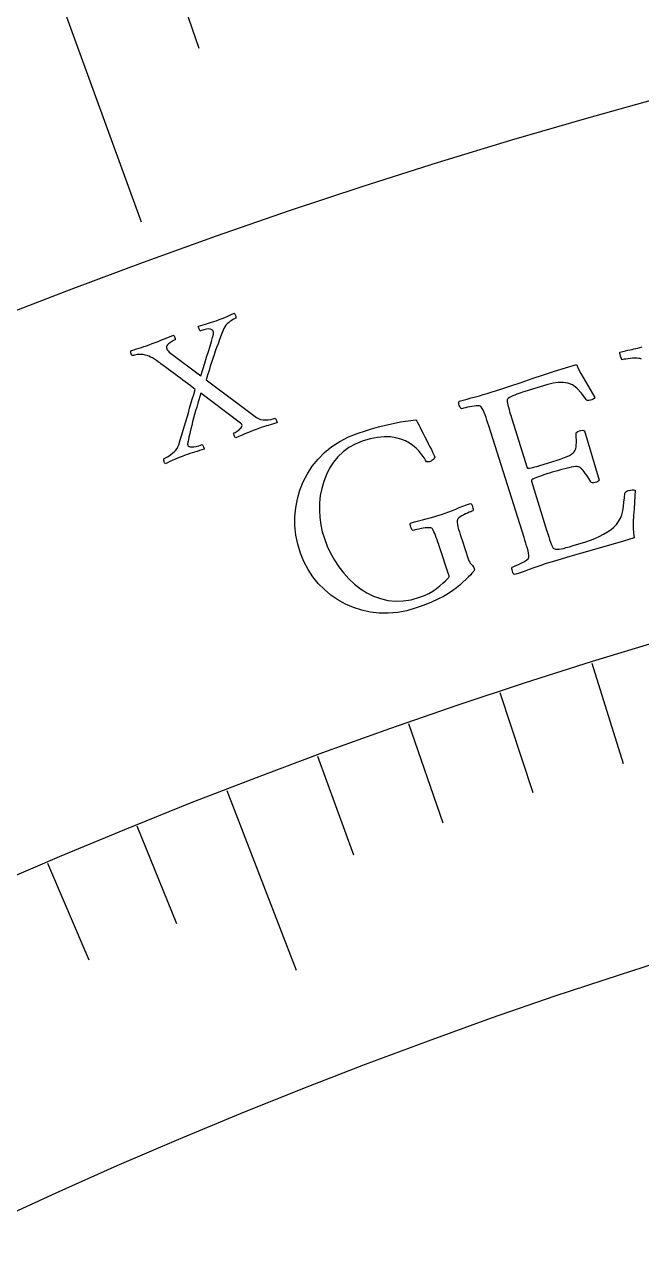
# Model space of a CAD drawing. Header units: millimetres. Extents: x -76 to 76, y -76 to 98.
# Drawn here: x -23.88 to -17.46, y 51.48 to 64.33 of the extents above; entities that cross this region are included whole.
import ezdxf

# ---------------------------------------------------------------- set-up
doc = ezdxf.new("R2010")
doc.units = ezdxf.units.MM
for name, color, linetype in [('ENGRAVE', 7, 'Continuous'), ('ENGRAVE_FINE', 8, 'Continuous'), ('TEXT', 5, 'Continuous')]:
    doc.layers.add(name, color=color, linetype=linetype)

msp = doc.modelspace()

# ---------------------------------------------------------------- linework, layer by layer
at = {"layer": 'ENGRAVE'}
for points in [[(-23.5241, 64.6321), (-22.6664, 62.2753)], [(-21.7746, 56.3599), (-21.0515, 54.4884)]]:
    msp.add_lwpolyline(points, dxfattribs=at)
for radius in [74.48, 74.48, 72.485, 68.78, 68.78, 65.854, 60.42, 60.42, 57.228]:
    msp.add_circle((0, 0), radius, dxfattribs=at)
at = {"layer": 'ENGRAVE_FINE'}
for points in [[(-22.3926, 65.0328), (-22.066, 64.0842)], [(-17.9737, 57.6847), (-17.6481, 56.6398)], [(-18.9319, 57.3774), (-18.5889, 56.3381)], [(-19.8849, 57.0541), (-19.5247, 56.0206)], [(-20.8326, 56.7149), (-20.4552, 55.6876)], [(-22.7108, 55.9893), (-22.2994, 54.9751)], [(-23.6408, 55.603), (-23.2126, 54.5958)]]:
    msp.add_lwpolyline(points, dxfattribs=at)
at = {"layer": 'TEXT'}
for points in [[(-22.5513, 61.0083), (-22.5197, 61.0201), (-22.4896, 61.0318), (-22.461, 61.0433), (-22.4338, 61.0546), (-22.4074, 61.0657), (-22.3812, 61.0766), (-22.3552, 61.0873), (-22.3294, 61.0978), (-22.3262, 61.094), (-22.3228, 61.0882), (-22.3192, 61.0805), (-22.3155, 61.0708), (-22.3125, 61.0613), (-22.3114, 61.0542), (-22.3122, 61.0494), (-22.3149, 61.0469), (-22.3218, 61.044), (-22.3302, 61.04), (-22.3399, 61.0349), (-22.3509, 61.0287), (-22.3623, 61.0215), (-22.3729, 61.0136), (-22.3827, 61.005), (-22.3918, 60.9956), (-22.3988, 60.9857), (-22.4026, 60.9753), (-22.4032, 60.9644), (-22.4006, 60.9531), (-22.3954, 60.9431), (-22.3869, 60.9325), (-22.3752, 60.9214), (-22.3602, 60.9097), (-22.0455, 60.6749), (-22.0254, 60.7406), (-22.0055, 60.8044), (-21.9859, 60.8663), (-21.9666, 60.9263), (-21.9489, 60.982), (-21.9343, 61.0307), (-21.9227, 61.0726), (-21.9142, 61.1076), (-21.9134, 61.1129), (-21.9131, 61.118), (-21.9134, 61.1229), (-21.9143, 61.1277), (-21.9153, 61.1318), (-21.9162, 61.135), (-21.9168, 61.1373), (-21.9172, 61.1386), (-21.9209, 61.1446), (-21.9274, 61.15), (-21.9368, 61.1549), (-21.949, 61.1593), (-21.9656, 61.1613), (-21.9879, 61.1589), (-22.0161, 61.1521), (-22.0501, 61.141), (-22.0532, 61.1422), (-22.0567, 61.1459), (-22.0604, 61.1522), (-22.0644, 61.1609), (-22.068, 61.1704), (-22.0705, 61.1786), (-22.0719, 61.1855), (-22.0722, 61.1912), (-22.0463, 61.1986), (-22.0218, 61.2056), (-21.9988, 61.2122), (-21.9773, 61.2184), (-21.9561, 61.2246), (-21.934, 61.2316), (-21.9111, 61.2393), (-21.8872, 61.2476), (-21.8544, 61.2596), (-21.8245, 61.271), (-21.7974, 61.2819), (-21.7731, 61.2923), (-21.7513, 61.3019), (-21.7314, 61.3106), (-21.7135, 61.3183), (-21.6975, 61.3251), (-21.6944, 61.3215), (-21.6911, 61.3164), (-21.6877, 61.3098), (-21.6842, 61.3018), (-21.6814, 61.2934), (-21.6802, 61.2857), (-21.6807, 61.2786), (-21.6828, 61.2722), (-21.6876, 61.2702), (-21.6948, 61.2667), (-21.7044, 61.2618), (-21.7164, 61.2553), (-21.7297, 61.2474), (-21.7431, 61.2378), (-21.7568, 61.2267), (-21.7707, 61.214), (-21.7839, 61.1997), (-21.7957, 61.1838), (-21.806, 61.1663), (-21.8148, 61.1472), (-21.8332, 61.097), (-21.8504, 61.0503), (-21.8663, 61.007), (-21.881, 60.9671), (-21.8949, 60.9289), (-21.9084, 60.8906), (-21.9214, 60.8522), (-21.934, 60.8136), (-21.9469, 60.7732), (-21.9606, 60.7293), (-21.9753, 60.6817), (-21.991, 60.6304), (-21.4657, 60.2415), (-21.4455, 60.2292), (-21.4229, 60.2207), (-21.3979, 60.2161), (-21.3706, 60.2153), (-21.343, 60.2172), (-21.3172, 60.2207), (-21.2932, 60.2258), (-21.271, 60.2325), (-21.2672, 60.2289), (-21.2637, 60.2236), (-21.2603, 60.2164), (-21.2572, 60.2073), (-21.2546, 60.1984), (-21.2528, 60.1914), (-21.2518, 60.1863), (-21.2517, 60.1833), (-21.2771, 60.1762), (-21.3006, 60.1697), (-21.3224, 60.1637), (-21.3424, 60.1582), (-21.3623, 60.1524), (-21.3842, 60.1456), (-21.4079, 60.1377), (-21.4335, 60.1288), (-21.4686, 60.1161), (-21.5011, 60.1039), (-21.5313, 60.0921), (-21.559, 60.0809), (-21.5866, 60.0694), (-21.6165, 60.057), (-21.6486, 60.0436), (-21.683, 60.0292), (-21.6877, 60.0325), (-21.6922, 60.0379), (-21.6964, 60.0454), (-21.7004, 60.0551), (-21.7033, 60.0645), (-21.7044, 60.0717), (-21.7036, 60.0765), (-21.701, 60.0789), (-21.695, 60.0815), (-21.6876, 60.0853), (-21.6787, 60.0903), (-21.6684, 60.0967), (-21.6578, 60.104), (-21.6477, 60.1119), (-21.6383, 60.1205), (-21.6294, 60.1298), (-21.6223, 60.1392), (-21.6181, 60.1482), (-21.6167, 60.1568), (-21.6181, 60.165), (-21.619, 60.1668), (-21.6203, 60.1689), (-21.6221, 60.1712), (-21.6243, 60.1738), (-21.6267, 60.1762), (-21.6291, 60.1783), (-21.6316, 60.18), (-21.634, 60.1813), (-22.0462, 60.4939), (-22.0565, 60.4601), (-22.067, 60.4247), (-22.0778, 60.3875), (-22.0888, 60.3487), (-22.0998, 60.3091), (-22.1106, 60.2701), (-22.1211, 60.2315), (-22.1314, 60.1933), (-22.1411, 60.1565), (-22.1499, 60.1221), (-22.1578, 60.09), (-22.1647, 60.0603), (-22.1707, 60.034), (-22.1755, 60.0121), (-22.1792, 59.9946), (-22.1818, 59.9816), (-22.1821, 59.9792), (-22.1824, 59.9763), (-22.1827, 59.9729), (-22.1832, 59.969), (-22.1834, 59.9648), (-22.183, 59.9605), (-22.1822, 59.9561), (-22.1808, 59.9517), (-22.176, 59.9446), (-22.1676, 59.9392), (-22.1556, 59.9356), (-22.14, 59.9336), (-22.1202, 59.9343), (-22.0958, 59.9386), (-22.0667, 59.9465), (-22.0329, 59.958), (-22.0289, 59.9545), (-22.0249, 59.9493), (-22.0209, 59.9424), (-22.0169, 59.9337), (-22.0135, 59.925), (-22.0114, 59.9181), (-22.0106, 59.913), (-22.0111, 59.9097), (-22.0356, 59.9026), (-22.0603, 59.8953), (-22.0852, 59.8879), (-22.1103, 59.8802), (-22.1353, 59.8723), (-22.1599, 59.8641), (-22.1842, 59.8557), (-22.2081, 59.847), (-22.2403, 59.8349), (-22.2699, 59.8233), (-22.297, 59.8123), (-22.3215, 59.8018), (-22.3449, 59.7914), (-22.3688, 59.7808), (-22.393, 59.7699), (-22.4176, 59.7587), (-22.4209, 59.7633), (-22.4238, 59.7693), (-22.4265, 59.7768), (-22.4288, 59.7858), (-22.4307, 59.7946), (-22.4319, 59.8015), (-22.4326, 59.8065), (-22.4327, 59.8096), (-22.4275, 59.8119), (-22.419, 59.8165), (-22.4071, 59.8231), (-22.3919, 59.8319), (-22.3749, 59.8425), (-22.3578, 59.8547), (-22.3405, 59.8685), (-22.323, 59.8838), (-22.3069, 59.9003), (-22.2937, 59.9176), (-22.2835, 59.9357), (-22.2761, 59.9546), (-22.2597, 60.0081), (-22.2441, 60.0591), (-22.2294, 60.1079), (-22.2155, 60.1543), (-22.2021, 60.1995), (-22.1888, 60.2448), (-22.1756, 60.2902), (-22.1626, 60.3357), (-22.1492, 60.3821), (-22.1351, 60.4305), (-22.1203, 60.4807), (-22.1047, 60.5328), (-22.1214, 60.5458), (-22.1403, 60.5602), (-22.1612, 60.576), (-22.1844, 60.5931), (-22.2088, 60.6111), (-22.2336, 60.6296), (-22.2589, 60.6485), (-22.2846, 60.6679), (-22.3102, 60.6872), (-22.335, 60.7057), (-22.359, 60.7235), (-22.3823, 60.7406), (-22.4042, 60.7566), (-22.424, 60.771), (-22.4417, 60.784), (-22.4574, 60.7954), (-22.4702, 60.8048), (-22.4793, 60.8115), (-22.4848, 60.8155), (-22.4866, 60.8168), (-22.5088, 60.8334), (-22.5298, 60.8476), (-22.5495, 60.8596), (-22.5681, 60.8692), (-22.5865, 60.8771), (-22.6058, 60.8839), (-22.6262, 60.8895), (-22.6476, 60.894), (-22.6621, 60.8961), (-22.677, 60.8969), (-22.6923, 60.8965), (-22.708, 60.8947), (-22.7229, 60.8922), (-22.7359, 60.8896), (-22.7469, 60.8868), (-22.756, 60.8838), (-22.7596, 60.884), (-22.7633, 60.8871), (-22.7672, 60.8933), (-22.7711, 60.9024), (-22.7743, 60.9123), (-22.7759, 60.9207), (-22.776, 60.9278), (-22.7745, 60.9333), (-22.743, 60.944), (-22.7139, 60.9537), (-22.6871, 60.9623), (-22.6626, 60.97), (-22.6381, 60.9778), (-22.6114, 60.9868), (-22.5825, 60.9969), (-22.5513, 61.0083)], [(-19.0241, 60.5019), (-18.9237, 60.5339), (-18.8186, 60.5684), (-18.7087, 60.6053), (-18.5941, 60.6446), (-18.4777, 60.6841), (-18.3622, 60.722), (-18.2478, 60.7582), (-18.1345, 60.7927), (-18.1117, 60.7443), (-18.0885, 60.6984), (-18.0648, 60.6548), (-18.0408, 60.6136), (-18.0165, 60.5733), (-17.9925, 60.5321), (-17.9686, 60.4901), (-17.9449, 60.4473), (-17.9514, 60.4388), (-17.9609, 60.4312), (-17.9735, 60.4246), (-17.989, 60.419), (-18.0057, 60.4154), (-18.0189, 60.4154), (-18.0285, 60.4192), (-18.0346, 60.4267), (-18.082, 60.4942), (-18.1296, 60.5453), (-18.1774, 60.5799), (-18.2253, 60.598), (-18.2743, 60.6046), (-18.3251, 60.6045), (-18.3779, 60.5977), (-18.4324, 60.5841), (-18.6714, 60.5109), (-18.6817, 60.5076), (-18.6955, 60.5031), (-18.7127, 60.4973), (-18.7335, 60.4902), (-18.7556, 60.4823), (-18.7768, 60.4741), (-18.7971, 60.4656), (-18.8166, 60.4567), (-18.8333, 60.4479), (-18.8454, 60.4394), (-18.853, 60.4311), (-18.8559, 60.4231), (-18.8551, 60.4069), (-18.8527, 60.389), (-18.8488, 60.3692), (-18.8433, 60.3476), (-18.8369, 60.3249), (-18.8302, 60.302), (-18.8232, 60.2788), (-18.816, 60.2552), (-18.8131, 60.246), (-18.8106, 60.2378), (-18.8083, 60.2307), (-18.8064, 60.2246), (-18.6482, 59.7178), (-18.6443, 59.7134), (-18.6362, 59.7116), (-18.6239, 59.7122), (-18.6073, 59.7152), (-18.5882, 59.7199), (-18.5681, 59.7251), (-18.5471, 59.7311), (-18.5251, 59.7377), (-18.3819, 59.782), (-18.3356, 59.7966), (-18.2949, 59.8102), (-18.2598, 59.8228), (-18.2305, 59.8344), (-18.206, 59.8459), (-18.1858, 59.8579), (-18.1697, 59.8706), (-18.1579, 59.8839), (-18.1493, 59.8985), (-18.1428, 59.9152), (-18.1385, 59.9338), (-18.1363, 59.9545), (-18.1355, 59.978), (-18.1354, 60.005), (-18.136, 60.0357), (-18.1373, 60.07), (-18.1364, 60.0796), (-18.1305, 60.088), (-18.1196, 60.0953), (-18.1037, 60.1014), (-18.0877, 60.1053), (-18.0737, 60.1067), (-18.0616, 60.1055), (-18.0515, 60.1019), (-17.8971, 59.5878), (-17.9026, 59.5808), (-17.9114, 59.5744), (-17.9233, 59.5685), (-17.9385, 59.5632), (-17.9541, 59.5598), (-17.9673, 59.5598), (-17.978, 59.5632), (-17.9864, 59.57), (-18.0067, 59.6036), (-18.0246, 59.632), (-18.0399, 59.6553), (-18.0528, 59.6734), (-18.0638, 59.6876), (-18.0736, 59.6991), (-18.0822, 59.7079), (-18.0896, 59.7141), (-18.0966, 59.7185), (-18.104, 59.7223), (-18.1117, 59.7254), (-18.1198, 59.7278), (-18.1306, 59.7301), (-18.1458, 59.7302), (-18.1653, 59.728), (-18.189, 59.7235), (-18.2155, 59.7176), (-18.243, 59.7109), (-18.2717, 59.7034), (-18.3015, 59.6952), (-18.3314, 59.6867), (-18.3604, 59.6783), (-18.3884, 59.67), (-18.4155, 59.6617), (-18.4343, 59.6558), (-18.4543, 59.6493), (-18.4754, 59.6423), (-18.4978, 59.6347), (-18.5198, 59.6269), (-18.5402, 59.6193), (-18.5589, 59.6117), (-18.5759, 59.6043), (-18.5897, 59.5971), (-18.599, 59.5899), (-18.6037, 59.5828), (-18.6038, 59.5758), (-18.4421, 59.0578), (-18.4411, 59.0546), (-18.4399, 59.0508), (-18.4385, 59.0463), (-18.4368, 59.0411), (-18.4302, 59.0202), (-18.4226, 58.9966), (-18.4139, 58.9703), (-18.4042, 58.9413), (-18.3943, 58.9143), (-18.3854, 58.8944), (-18.3772, 58.8815), (-18.37, 58.8755), (-18.3526, 58.8713), (-18.3343, 58.8694), (-18.315, 58.87), (-18.2948, 58.8729), (-18.2713, 58.8782), (-18.2423, 58.8858), (-18.2078, 58.8956), (-18.1676, 58.9077), (-18.0375, 58.9477), (-17.9896, 58.9637), (-17.9427, 58.982), (-17.8969, 59.0025), (-17.8522, 59.0254), (-17.8107, 59.0498), (-17.7747, 59.0747), (-17.7442, 59.1002), (-17.7191, 59.1264), (-17.6954, 59.1572), (-17.6765, 59.1913), (-17.6623, 59.2288), (-17.6528, 59.2696), (-17.6462, 59.3127), (-17.6403, 59.3574), (-17.6352, 59.4035), (-17.6309, 59.4511), (-17.6285, 59.4598), (-17.6221, 59.4674), (-17.6115, 59.474), (-17.5968, 59.4794), (-17.5734, 59.4852), (-17.5536, 59.4876), (-17.5374, 59.4867), (-17.5247, 59.4825), (-17.528, 59.4197), (-17.5315, 59.355), (-17.5354, 59.2883), (-17.5395, 59.2195), (-17.5425, 59.1526), (-17.5428, 59.0915), (-17.5404, 59.0361), (-17.5353, 58.9864), (-17.6447, 58.9542), (-17.7539, 58.9225), (-17.8629, 58.8915), (-17.9717, 58.8611), (-18.0837, 58.8294), (-18.2024, 58.7947), (-18.3277, 58.7569), (-18.4596, 58.716), (-18.5052, 58.7014), (-18.5482, 58.6869), (-18.5886, 58.6727), (-18.6264, 58.6587), (-18.6634, 58.6449), (-18.7012, 58.6314), (-18.7399, 58.6182), (-18.7794, 58.6053), (-18.7862, 58.6104), (-18.7922, 58.618), (-18.7973, 58.6283), (-18.8015, 58.6411), (-18.8045, 58.6543), (-18.806, 58.6657), (-18.8059, 58.6753), (-18.8043, 58.6831), (-18.7944, 58.6866), (-18.7812, 58.6916), (-18.7647, 58.6983), (-18.745, 58.7067), (-18.724, 58.7161), (-18.7037, 58.7263), (-18.6843, 58.7372), (-18.6657, 58.7488), (-18.6498, 58.7601), (-18.6387, 58.7703), (-18.6324, 58.7794), (-18.6308, 58.7874), (-18.6316, 58.8068), (-18.6343, 58.8283), (-18.639, 58.8519), (-18.6457, 58.8775), (-18.6536, 58.9047), (-18.6621, 58.9328), (-18.671, 58.9619), (-18.6804, 58.992), (-19.0477, 60.1518), (-19.0573, 60.1819), (-19.0669, 60.2111), (-19.0763, 60.2394), (-19.0857, 60.2668), (-19.0952, 60.2922), (-19.1051, 60.3146), (-19.1154, 60.334), (-19.1262, 60.3503), (-19.1324, 60.357), (-19.1432, 60.361), (-19.1584, 60.3625), (-19.1781, 60.3614), (-19.2001, 60.3587), (-19.2226, 60.3553), (-19.2454, 60.3512), (-19.2685, 60.3464), (-19.29, 60.3415), (-19.3078, 60.3373), (-19.3219, 60.3336), (-19.3322, 60.3306), (-19.3382, 60.336), (-19.3439, 60.3437), (-19.3494, 60.3538), (-19.3546, 60.3663), (-19.3587, 60.3792), (-19.3604, 60.3905), (-19.3599, 60.4002), (-19.3572, 60.4084), (-19.3143, 60.4205), (-19.2717, 60.4323), (-19.2294, 60.4437), (-19.1874, 60.4549), (-19.1458, 60.4661), (-19.1047, 60.4776), (-19.0642, 60.4895), (-19.0241, 60.5019)], [(-19.5579, 58.8853), (-19.5593, 58.8894), (-19.5606, 58.8936), (-19.562, 58.8977), (-19.5634, 58.9019), (-19.5648, 58.906), (-19.5662, 58.9102), (-19.5675, 58.9143), (-19.5689, 58.9185), (-19.5775, 58.9441), (-19.5859, 58.9685), (-19.5941, 58.9917), (-19.602, 59.0135), (-19.61, 59.0337), (-19.6181, 59.0516), (-19.6266, 59.0674), (-19.6352, 59.0809), (-19.6415, 59.0875), (-19.6523, 59.0918), (-19.6674, 59.0935), (-19.687, 59.0929), (-19.7088, 59.0906), (-19.7307, 59.0875), (-19.7527, 59.0836), (-19.7749, 59.0789), (-19.7954, 59.0741), (-19.8124, 59.0698), (-19.8259, 59.0661), (-19.8359, 59.0631), (-19.8419, 59.0684), (-19.8477, 59.0761), (-19.8532, 59.0861), (-19.8587, 59.0985), (-19.8629, 59.1113), (-19.8648, 59.1226), (-19.8645, 59.1323), (-19.862, 59.1405), (-19.8201, 59.1528), (-19.7788, 59.1645), (-19.7381, 59.1756), (-19.698, 59.1861), (-19.6582, 59.1966), (-19.6187, 59.2078), (-19.5794, 59.2197), (-19.5403, 59.2322), (-19.5007, 59.2456), (-19.4625, 59.2593), (-19.4257, 59.2733), (-19.3904, 59.2876), (-19.3549, 59.302), (-19.3178, 59.3166), (-19.279, 59.3314), (-19.2384, 59.3463), (-19.2315, 59.3412), (-19.2255, 59.3336), (-19.2203, 59.3234), (-19.2161, 59.3106), (-19.2131, 59.2974), (-19.2116, 59.286), (-19.2116, 59.2764), (-19.2132, 59.2685), (-19.2231, 59.2651), (-19.2359, 59.2601), (-19.2516, 59.2535), (-19.2704, 59.2454), (-19.2901, 59.2363), (-19.3089, 59.2267), (-19.3268, 59.2167), (-19.3438, 59.2061), (-19.3582, 59.1956), (-19.3685, 59.1854), (-19.3747, 59.1756), (-19.3768, 59.1661), (-19.376, 59.1467), (-19.373, 59.1252), (-19.3681, 59.1017), (-19.3612, 59.0761), (-19.353, 59.049), (-19.3443, 59.021), (-19.3351, 58.992), (-19.3253, 58.962), (-19.2626, 58.7707), (-19.255, 58.7502), (-19.2465, 58.733), (-19.2372, 58.7192), (-19.227, 58.7087), (-19.2174, 58.6996), (-19.2094, 58.6899), (-19.2032, 58.6796), (-19.1987, 58.6688), (-19.1975, 58.6633), (-19.1974, 58.6578), (-19.1984, 58.6522), (-19.2006, 58.6467), (-19.2049, 58.6399), (-19.2122, 58.6307), (-19.2224, 58.6189), (-19.2356, 58.6045), (-19.2606, 58.5793), (-19.2876, 58.5529), (-19.3168, 58.5254), (-19.348, 58.4969), (-19.383, 58.4676), (-19.4231, 58.4382), (-19.4685, 58.4084), (-19.5191, 58.3785), (-19.5768, 58.3484), (-19.6434, 58.3183), (-19.719, 58.2882), (-19.8035, 58.258), (-19.9014, 58.2295), (-19.9983, 58.2111), (-20.094, 58.2027), (-20.1888, 58.2043), (-20.2814, 58.2152), (-20.3706, 58.2344), (-20.4567, 58.262), (-20.5394, 58.2981), (-20.618, 58.3417), (-20.6914, 58.3921), (-20.7596, 58.4494), (-20.8226, 58.5135), (-20.8795, 58.5837), (-20.9293, 58.6594), (-20.9719, 58.7405), (-21.0074, 58.827), (-21.0365, 58.9219), (-21.056, 59.0168), (-21.066, 59.1119), (-21.0663, 59.2071), (-21.0576, 59.3013), (-21.0402, 59.3932), (-21.0143, 59.4829), (-20.9798, 59.5704), (-20.9368, 59.6543), (-20.8854, 59.733), (-20.8256, 59.8067), (-20.7573, 59.8753), (-20.6812, 59.9374), (-20.5978, 59.9917), (-20.507, 60.0381), (-20.409, 60.0766), (-20.3403, 60.0991), (-20.2694, 60.1208), (-20.1965, 60.1415), (-20.1214, 60.1612), (-20.0447, 60.1792), (-19.9664, 60.1944), (-19.8867, 60.207), (-19.8056, 60.2168), (-19.8038, 60.2135), (-19.7984, 60.2034), (-19.7895, 60.1867), (-19.777, 60.1632), (-19.7622, 60.1353), (-19.7465, 60.1049), (-19.7298, 60.0722), (-19.7121, 60.0372), (-19.6943, 60.0017), (-19.6773, 59.968), (-19.661, 59.9359), (-19.6455, 59.9055), (-19.632, 59.8789), (-19.6218, 59.8584), (-19.615, 59.8438), (-19.6115, 59.8353), (-19.6097, 59.8297), (-19.6107, 59.8233), (-19.6145, 59.8159), (-19.6211, 59.8076), (-19.6296, 59.7994), (-19.6388, 59.7926), (-19.6488, 59.787), (-19.6596, 59.7826), (-19.6693, 59.78), (-19.6786, 59.7787), (-19.6875, 59.7786), (-19.6961, 59.7798), (-19.7056, 59.7959), (-19.7184, 59.8155), (-19.7344, 59.8386), (-19.7538, 59.8652), (-19.7771, 59.8933), (-19.8049, 59.9206), (-19.8371, 59.9472), (-19.8738, 59.9731), (-19.9154, 59.9962), (-19.9624, 60.0147), (-20.0147, 60.0286), (-20.0723, 60.0377), (-20.1358, 60.04), (-20.2058, 60.0333), (-20.2821, 60.0176), (-20.3649, 59.993), (-20.4378, 59.9635), (-20.5043, 59.9266), (-20.5642, 59.8824), (-20.6177, 59.831), (-20.6646, 59.7737), (-20.7051, 59.712), (-20.739, 59.646), (-20.7664, 59.5757), (-20.7874, 59.5025), (-20.8019, 59.4281), (-20.81, 59.3524), (-20.8118, 59.2754), (-20.8074, 59.1988), (-20.7972, 59.124), (-20.7812, 59.051), (-20.7594, 58.9799), (-20.7293, 58.9028), (-20.694, 58.8282), (-20.6536, 58.7562), (-20.6082, 58.6868), (-20.5582, 58.6213), (-20.5039, 58.5614), (-20.4455, 58.507), (-20.383, 58.458), (-20.3167, 58.4158), (-20.2472, 58.3817), (-20.1744, 58.3556), (-20.0984, 58.3374), (-20.0195, 58.3288), (-19.9381, 58.3311), (-19.8542, 58.3444), (-19.7677, 58.3687), (-19.7176, 58.3876), (-19.6717, 58.4092), (-19.6299, 58.4334), (-19.5922, 58.4601), (-19.5579, 58.4879), (-19.5261, 58.5149), (-19.497, 58.5413), (-19.4705, 58.5669), (-19.4654, 58.572), (-19.462, 58.577), (-19.4603, 58.5821), (-19.4604, 58.5872), (-19.4615, 58.5925), (-19.4629, 58.5982), (-19.4647, 58.6045), (-19.4668, 58.6112)]]:
    msp.add_lwpolyline(points, close=True, dxfattribs=at)
msp.add_lwpolyline([(-17.458, 60.8475), (-17.4698, 60.8524), (-17.4858, 60.8555), (-17.5062, 60.8567), (-17.5288, 60.8566), (-17.5516, 60.8558), (-17.5746, 60.8541), (-17.5976, 60.8516), (-17.619, 60.8487), (-17.6367, 60.846), (-17.6507, 60.8433), (-17.6611, 60.8408), (-17.6631, 60.8428), (-17.666, 60.8496), (-17.67, 60.8613), (-17.675, 60.8778), (-17.6797, 60.8946), (-17.6827, 60.9071), (-17.6841, 60.9153), (-17.6839, 60.9192), (-17.6522, 60.9269), (-17.6237, 60.9336), (-17.5984, 60.9394), (-17.5764, 60.9443), (-17.5559, 60.9487), (-17.5356, 60.9534), (-17.5152, 60.9582), (-17.495, 60.9631), (-17.4733, 60.9687), (-17.4488, 60.9752)], dxfattribs=at)

doc.saveas('drawing.dxf')
